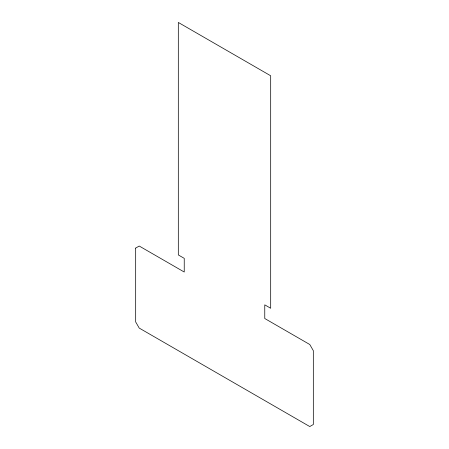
<?xml version="1.0" encoding="UTF-8"?>
<svg xmlns="http://www.w3.org/2000/svg" width="449" height="449" viewBox="0 0 449 449"><rect width="100%" height="100%" fill="white"/><g stroke="black" fill="none" stroke-linecap="round" stroke-linejoin="round"><path stroke-width="0.67" d="M135.677 248.089L135.677 321.939L139.229 328.09L309.771 426.55L313.323 424.501L313.323 350.652L309.771 344.501L264.764 318.515L264.764 304.843L270.685 308.261L270.685 75.78L178.315 22.45L178.315 254.925L184.236 258.349L184.236 272.021L139.229 246.041L135.677 248.089"/></g></svg>
